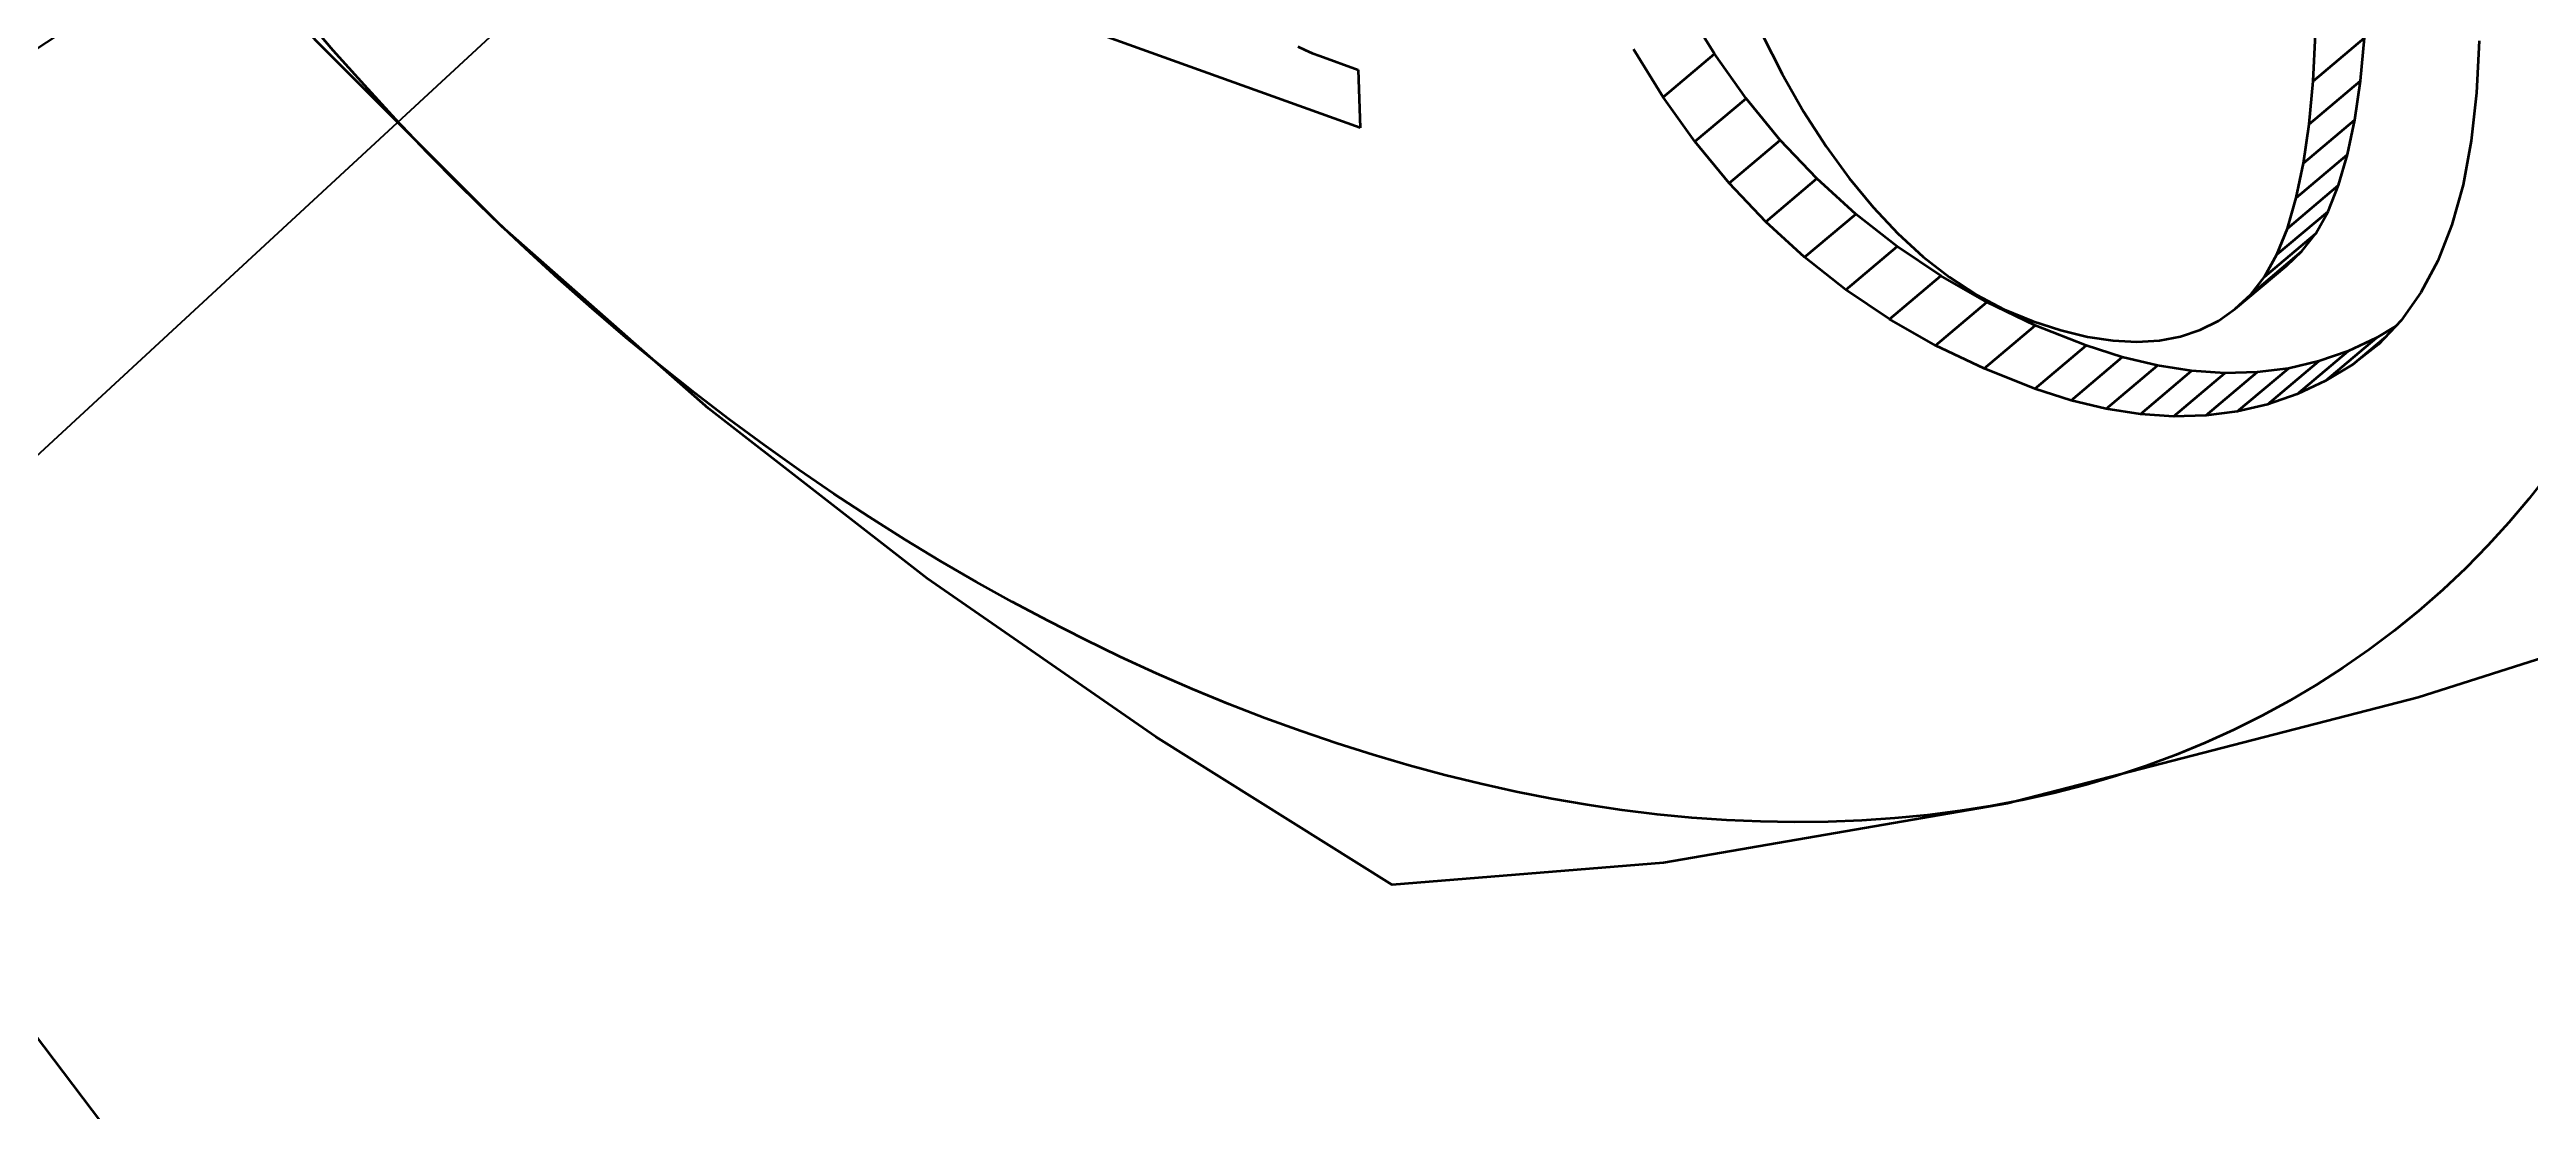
# Model space of a CAD drawing. Header units: millimetres. Extents: x 7914 to 16415, y -883 to 305.
# Drawn here: x 9132.09 to 9138.89, y -390.9 to -387.99 of the extents above; entities that cross this region are included whole.
import ezdxf

# ---------------------------------------------------------------- set-up
doc = ezdxf.new("R2010")
doc.units = ezdxf.units.MM
doc.layers.add('word_dim', color=253, linetype='Continuous')
doc.styles.get("Standard").update_dxf_attribs({"font": 'romans.shx', "bigfont": 'bigfont.shx'})
doc.dimstyles.new('RS1-4', dxfattribs={"dimscale": 4, "dimtxt": 3.5, "dimasz": 3, "dimexe": 1, "dimexo": 0, "dimgap": 1, "dimtad": 3, "dimdsep": 46, "dimtxsty": 'Standard', "dimblk1": 'OPEN', "dimblk2": 'OPEN', "dimsah": 1, "dimcen": 0, "dimclrd": 256, "dimclre": 256, "dimclrt": 3, "dimadec": 0, "dimazin": 0, "dimtfac": 1, "dimtmove": 0, "dimatfit": 3, "dimldrblk": 'OPEN', "dimfxl": 0, "dimtolj": 1, "dimtzin": 0, "dimarcsym": 0})

# ---------------------------------------------------------------- blocks, each defined once
blk = doc.blocks.new('A$C091E3375')
at = {"color": 7, "lineweight": 35, "ltscale": 0.105894}
blk.add_line((-28.0025, -120.2807), (-25.4429, -123.6557), dxfattribs=at)
at = {"color": 7, "lineweight": 35, "ltscale": 0.030201}
blk.add_line((-22.101, -120.7723), (-23.2381, -120.3643), dxfattribs=at)
at = {"color": 7, "lineweight": 35, "ltscale": 0.003852}
for p, q in [((-21.1286, -120.5692), (-21.2095, -120.4381)), ((-21.2692, -120.688), (-21.3502, -120.5569))]:
    blk.add_line(p, q, dxfattribs=at)
at = {"color": 7, "lineweight": 35, "ltscale": 0.003084}
blk.add_line((-20.9986, -120.5144), (-20.9428, -120.6244), dxfattribs=at)
at = {"color": 7, "lineweight": 35, "ltscale": 0.003257}
blk.add_line((-19.4843, -120.6444), (-19.4781, -120.5143), dxfattribs=at)
at = {"color": 7, "lineweight": 35, "ltscale": 0.004602}
for p, q in [((-19.4843, -120.6444), (-19.3437, -120.5256)), ((-21.2692, -120.688), (-21.1286, -120.5692)), ((-19.4952, -120.7628), (-19.3546, -120.644)), ((-21.182, -120.8106), (-21.0413, -120.6918)), ((-21.0881, -120.9249), (-20.9475, -120.8061)), ((-19.5305, -120.9651), (-19.3898, -120.8463)), ((-20.9876, -121.0307), (-20.847, -120.912)), ((-19.5549, -121.0488), (-19.4143, -120.93)), ((-19.5839, -121.1209), (-19.4433, -121.0021)), ((-20.8808, -121.1282), (-20.7402, -121.0094)), ((-19.6175, -121.1814), (-19.4769, -121.0627)), ((-20.7673, -121.2172), (-20.6267, -121.0984)), ((-20.6474, -121.2978), (-20.5068, -121.1791)), ((-19.698, -121.2699), (-19.5573, -121.1512)), ((-20.3879, -121.4339), (-20.2473, -121.3152)), ((-20.2484, -121.4894), (-20.1077, -121.3706)), ((-19.5286, -121.5044), (-19.388, -121.3857)), ((-19.4505, -121.4679), (-19.3099, -121.3491)), ((-20.0527, -121.5444), (-19.9121, -121.4256)), ((-19.9587, -121.5591), (-19.8181, -121.4403)), ((-19.7788, -121.5629), (-19.6381, -121.4441)), ((-19.6093, -121.5325), (-19.4687, -121.4137))]:
    blk.add_line(p, q, dxfattribs=at)
at = {"color": 7, "lineweight": 35, "ltscale": 0.002973}
for p, q in [((-19.3546, -120.644), (-19.3437, -120.5256)), ((-19.4952, -120.7628), (-19.4843, -120.6444))]:
    blk.add_line(p, q, dxfattribs=at)
at = {"color": 7, "lineweight": 35, "ltscale": 0.000537733}
blk.add_line((-22.272, -120.5489), (-22.2528, -120.5585), dxfattribs=at)
at = {"color": 7, "lineweight": 35, "ltscale": 0.000545985}
blk.add_line((-22.2528, -120.5585), (-22.2327, -120.5672), dxfattribs=at)
at = {"color": 7, "lineweight": 35, "ltscale": 0.000555975}
blk.add_line((-22.2327, -120.5672), (-22.212, -120.5752), dxfattribs=at)
at = {"color": 7, "lineweight": 35, "ltscale": 0.002808}
blk.add_line((-22.212, -120.5752), (-22.1063, -120.6131), dxfattribs=at)
at = {"color": 7, "lineweight": 35, "ltscale": 0.003763}
for p, q in [((-21.0413, -120.6918), (-21.1286, -120.5692)), ((-21.182, -120.8106), (-21.2692, -120.688))]:
    blk.add_line(p, q, dxfattribs=at)
at = {"color": 7, "lineweight": 35, "ltscale": 0.003568}
blk.add_line((-19.0286, -120.5342), (-19.0354, -120.6768), dxfattribs=at)
at = {"color": 7, "lineweight": 35, "ltscale": 0.00398}
blk.add_line((-22.1063, -120.6131), (-22.101, -120.7723), dxfattribs=at)
at = {"color": 7, "lineweight": 35, "ltscale": 0.002981}
blk.add_line((-20.9428, -120.6244), (-20.8835, -120.7279), dxfattribs=at)
at = {"color": 7, "lineweight": 35, "ltscale": 0.0027}
blk.add_line((-19.3698, -120.751), (-19.3546, -120.644), dxfattribs=at)
at = {"color": 7, "lineweight": 35, "ltscale": 0.003697}
for p, q in [((-20.9475, -120.8061), (-21.0413, -120.6918)), ((-21.0881, -120.9249), (-21.182, -120.8106))]:
    blk.add_line(p, q, dxfattribs=at)
at = {"color": 7, "lineweight": 35, "ltscale": 0.002842}
blk.add_line((-20.8835, -120.7279), (-20.822, -120.8235), dxfattribs=at)
at = {"color": 7, "lineweight": 35, "ltscale": 0.003312}
blk.add_line((-19.0354, -120.6768), (-19.0501, -120.8085), dxfattribs=at)
at = {"color": 7, "lineweight": 35, "ltscale": 0.004604}
for p, q in [((-19.5106, -120.8697), (-19.3698, -120.751)), ((-19.6557, -121.2304), (-19.515, -121.1116)), ((-20.521, -121.3701), (-20.3802, -121.2513)), ((-20.1492, -121.5212), (-20.0085, -121.4024)), ((-19.8675, -121.5652), (-19.7268, -121.4465)), ((-19.6928, -121.5519), (-19.5521, -121.4332))]:
    blk.add_line(p, q, dxfattribs=at)
at = {"color": 7, "lineweight": 35, "ltscale": 0.002701}
blk.add_line((-19.5106, -120.8697), (-19.4952, -120.7628), dxfattribs=at)
at = {"color": 7, "lineweight": 35, "ltscale": 0.002435}
for p, q in [((-19.3898, -120.8463), (-19.3698, -120.751)), ((-19.5305, -120.9651), (-19.5106, -120.8697))]:
    blk.add_line(p, q, dxfattribs=at)
at = {"color": 7, "lineweight": 35, "ltscale": 0.003649}
for p, q in [((-20.847, -120.912), (-20.9475, -120.8061)), ((-20.9876, -121.0307), (-21.0881, -120.9249))]:
    blk.add_line(p, q, dxfattribs=at)
at = {"color": 7, "lineweight": 35, "ltscale": 0.002709}
blk.add_line((-20.822, -120.8235), (-20.7583, -120.9111), dxfattribs=at)
at = {"color": 7, "lineweight": 35, "ltscale": 0.002181}
for p, q in [((-19.4143, -120.93), (-19.3898, -120.8463)), ((-19.5549, -121.0488), (-19.5305, -120.9651))]:
    blk.add_line(p, q, dxfattribs=at)
at = {"color": 7, "lineweight": 35, "ltscale": 0.003069}
blk.add_line((-19.0501, -120.8085), (-19.0727, -120.9291), dxfattribs=at)
at = {"color": 7, "lineweight": 35, "ltscale": 0.003614}
for p, q in [((-20.7402, -121.0094), (-20.847, -120.912)), ((-20.8808, -121.1282), (-20.9876, -121.0307))]:
    blk.add_line(p, q, dxfattribs=at)
at = {"color": 7, "lineweight": 35, "ltscale": 0.002583}
blk.add_line((-20.7583, -120.9111), (-20.6926, -120.9909), dxfattribs=at)
at = {"color": 7, "lineweight": 35, "ltscale": 0.001943}
for p, q in [((-19.4433, -121.0021), (-19.4143, -120.93)), ((-19.5839, -121.1209), (-19.5549, -121.0488))]:
    blk.add_line(p, q, dxfattribs=at)
at = {"color": 7, "lineweight": 35, "ltscale": 0.002846}
blk.add_line((-19.0727, -120.9291), (-19.1032, -121.0388), dxfattribs=at)
at = {"color": 7, "lineweight": 35, "ltscale": 0.00247}
blk.add_line((-20.6926, -120.9909), (-20.6248, -121.0628), dxfattribs=at)
at = {"color": 7, "lineweight": 35, "ltscale": 0.001731}
for p, q in [((-19.4769, -121.0627), (-19.4433, -121.0021)), ((-19.6175, -121.1814), (-19.5839, -121.1209))]:
    blk.add_line(p, q, dxfattribs=at)
at = {"color": 7, "lineweight": 35, "ltscale": 0.003607}
for p, q in [((-20.6267, -121.0984), (-20.7402, -121.0094)), ((-20.7673, -121.2172), (-20.8808, -121.1282))]:
    blk.add_line(p, q, dxfattribs=at)
at = {"color": 7, "lineweight": 35, "ltscale": 0.002371}
blk.add_line((-20.6248, -121.0628), (-20.5549, -121.1268), dxfattribs=at)
at = {"color": 7, "lineweight": 35, "ltscale": 0.001551}
blk.add_line((-19.515, -121.1116), (-19.4769, -121.0627), dxfattribs=at)
at = {"color": 7, "lineweight": 35, "ltscale": 0.002649}
blk.add_line((-19.1032, -121.0388), (-19.1417, -121.1376), dxfattribs=at)
at = {"color": 7, "lineweight": 35, "ltscale": 0.003612}
for p, q in [((-20.5068, -121.1791), (-20.6267, -121.0984)), ((-20.6474, -121.2978), (-20.7673, -121.2172))]:
    blk.add_line(p, q, dxfattribs=at)
at = {"color": 7, "lineweight": 35, "ltscale": 0.00228}
blk.add_line((-20.5549, -121.1268), (-20.483, -121.1829), dxfattribs=at)
at = {"color": 7, "lineweight": 35, "ltscale": 0.001449}
blk.add_line((-19.5573, -121.1512), (-19.515, -121.1116), dxfattribs=at)
at = {"color": 7, "lineweight": 35, "ltscale": 0.002483}
for p, q in [((-19.1417, -121.1376), (-19.1882, -121.2253)), ((-20.0527, -121.5444), (-20.1492, -121.5212))]:
    blk.add_line(p, q, dxfattribs=at)
at = {"color": 7, "lineweight": 35, "ltscale": 0.003644}
blk.add_line((-20.3802, -121.2513), (-20.5068, -121.1791), dxfattribs=at)
at = {"color": 7, "lineweight": 35, "ltscale": 0.002209}
blk.add_line((-20.483, -121.1829), (-20.4089, -121.2311), dxfattribs=at)
at = {"color": 7, "lineweight": 35, "ltscale": 0.001552}
blk.add_line((-19.6557, -121.2304), (-19.6175, -121.1814), dxfattribs=at)
at = {"color": 7, "lineweight": 35, "ltscale": 0.002158}
blk.add_line((-20.4089, -121.2311), (-20.3326, -121.2714), dxfattribs=at)
at = {"color": 7, "lineweight": 35, "ltscale": 0.003687}
blk.add_line((-20.2473, -121.3152), (-20.3802, -121.2513), dxfattribs=at)
at = {"color": 7, "lineweight": 35, "ltscale": 0.002117}
blk.add_line((-20.3326, -121.2714), (-20.2543, -121.3038), dxfattribs=at)
at = {"color": 7, "lineweight": 35, "ltscale": 0.001412}
blk.add_line((-19.7442, -121.3024), (-19.698, -121.2699), dxfattribs=at)
at = {"color": 7, "lineweight": 35, "ltscale": 0.001447}
blk.add_line((-19.698, -121.2699), (-19.6557, -121.2304), dxfattribs=at)
at = {"color": 7, "lineweight": 35, "ltscale": 0.002351}
blk.add_line((-19.1882, -121.2253), (-19.2425, -121.3021), dxfattribs=at)
at = {"color": 7, "lineweight": 35, "ltscale": 0.003641}
blk.add_line((-20.521, -121.3701), (-20.6474, -121.2978), dxfattribs=at)
at = {"color": 7, "lineweight": 35, "ltscale": 0.002032}
blk.add_line((-20.2543, -121.3038), (-20.177, -121.3287), dxfattribs=at)
at = {"color": 7, "lineweight": 35, "ltscale": 0.003753}
for p, q in [((-20.1077, -121.3706), (-20.2473, -121.3152)), ((-20.2484, -121.4894), (-20.3879, -121.4339))]:
    blk.add_line(p, q, dxfattribs=at)
at = {"color": 7, "lineweight": 35, "ltscale": 0.00189}
blk.add_line((-20.177, -121.3287), (-20.1035, -121.3464), dxfattribs=at)
at = {"color": 7, "lineweight": 35, "ltscale": 0.001426}
blk.add_line((-19.8485, -121.3457), (-19.7944, -121.3276), dxfattribs=at)
at = {"color": 7, "lineweight": 35, "ltscale": 0.001404}
blk.add_line((-19.7944, -121.3276), (-19.7442, -121.3024), dxfattribs=at)
at = {"color": 7, "lineweight": 35, "ltscale": 0.001532}
blk.add_line((-19.2573, -121.3177), (-19.3099, -121.3491), dxfattribs=at)
at = {"color": 7, "lineweight": 35, "ltscale": 0.002265}
blk.add_line((-19.2425, -121.3021), (-19.3048, -121.3679), dxfattribs=at)
at = {"color": 7, "lineweight": 35, "ltscale": 0.00369}
blk.add_line((-20.3879, -121.4339), (-20.521, -121.3701), dxfattribs=at)
at = {"color": 7, "lineweight": 35, "ltscale": 0.002605}
blk.add_line((-20.0085, -121.4024), (-20.1077, -121.3706), dxfattribs=at)
at = {"color": 7, "lineweight": 35, "ltscale": 0.00176}
blk.add_line((-20.1035, -121.3464), (-20.0339, -121.357), dxfattribs=at)
at = {"color": 7, "lineweight": 35, "ltscale": 0.001644}
blk.add_line((-20.0339, -121.357), (-19.9682, -121.3603), dxfattribs=at)
at = {"color": 7, "lineweight": 35, "ltscale": 0.00248}
blk.add_line((-19.9121, -121.4256), (-20.0085, -121.4024), dxfattribs=at)
at = {"color": 7, "lineweight": 35, "ltscale": 0.00155}
blk.add_line((-19.9682, -121.3603), (-19.9063, -121.3566), dxfattribs=at)
at = {"color": 7, "lineweight": 35, "ltscale": 0.001472}
blk.add_line((-19.9063, -121.3566), (-19.8485, -121.3457), dxfattribs=at)
at = {"color": 7, "lineweight": 35, "ltscale": 0.002135}
for p, q in [((-19.388, -121.3857), (-19.4687, -121.4137)), ((-19.5286, -121.5044), (-19.6093, -121.5325))]:
    blk.add_line(p, q, dxfattribs=at)
at = {"color": 7, "lineweight": 35, "ltscale": 0.002156}
for p, q in [((-19.3099, -121.3491), (-19.388, -121.3857)), ((-19.4505, -121.4679), (-19.5286, -121.5044))]:
    blk.add_line(p, q, dxfattribs=at)
at = {"color": 7, "lineweight": 35, "ltscale": 0.002977}
blk.add_line((-19.375, -121.4228), (-19.284, -121.346), dxfattribs=at)
at = {"color": 7, "lineweight": 35, "ltscale": 0.002228}
blk.add_line((-19.3048, -121.3679), (-19.375, -121.4228), dxfattribs=at)
at = {"color": 7, "lineweight": 35, "ltscale": 0.002378}
for p, q in [((-19.8181, -121.4403), (-19.9121, -121.4256)), ((-19.9587, -121.5591), (-20.0527, -121.5444))]:
    blk.add_line(p, q, dxfattribs=at)
at = {"color": 7, "lineweight": 35, "ltscale": 0.002288}
blk.add_line((-19.7268, -121.4465), (-19.8181, -121.4403), dxfattribs=at)
at = {"color": 7, "lineweight": 35, "ltscale": 0.002216}
blk.add_line((-19.6381, -121.4441), (-19.7268, -121.4465), dxfattribs=at)
at = {"color": 7, "lineweight": 35, "ltscale": 0.002169}
blk.add_line((-19.5521, -121.4332), (-19.6381, -121.4441), dxfattribs=at)
at = {"color": 7, "lineweight": 35, "ltscale": 0.00214}
blk.add_line((-19.4687, -121.4137), (-19.5521, -121.4332), dxfattribs=at)
at = {"color": 7, "lineweight": 35, "ltscale": 0.002199}
blk.add_line((-19.375, -121.4228), (-19.4505, -121.4679), dxfattribs=at)
at = {"color": 7, "lineweight": 35, "ltscale": 0.002602}
blk.add_line((-20.1492, -121.5212), (-20.2484, -121.4894), dxfattribs=at)
at = {"color": 7, "lineweight": 35, "ltscale": 0.002143}
blk.add_line((-19.6093, -121.5325), (-19.6928, -121.5519), dxfattribs=at)
at = {"color": 7, "lineweight": 35, "ltscale": 0.002285}
blk.add_line((-19.8675, -121.5652), (-19.9587, -121.5591), dxfattribs=at)
at = {"color": 7, "lineweight": 35, "ltscale": 0.002219}
blk.add_line((-19.7788, -121.5629), (-19.8675, -121.5652), dxfattribs=at)
at = {"color": 7, "lineweight": 35, "ltscale": 0.002166}
blk.add_line((-19.6928, -121.5519), (-19.7788, -121.5629), dxfattribs=at)
at = {"color": 7, "lineweight": 35}
for points in [[(-22.0135, -122.8511), (-22.6623, -122.4448), (-23.2902, -122.0101), (-23.8909, -121.5434), (-24.4585, -121.0437), (-24.9683, -120.5339), (-25.4425, -119.9995), (-26.2227, -118.9783)], [(-17.9593, -121.9431), (-19.196, -122.3375), (-20.3234, -122.6281), (-21.2683, -122.7909), (-22.0135, -122.8511)]]:
    blk.add_lwpolyline(points, dxfattribs=at)
for centre, major_axis, start_param, end_param in [((-19.6833, -115.4704), (-5.0328, 5.9591), 2.405884, 7.107175), ((-19.5708, -115.3754), (5.1618, -6.1119), 6.283145, 9.424738), ((-22.4204, -118.2792), (3.2262, -3.8199), 3.849551495615399, 10.13273680251559)]:
    blk.add_ellipse(centre, major_axis=major_axis, ratio=0.676638, start_param=start_param, end_param=end_param, dxfattribs=at)
blk = doc.blocks.new('aa1')
for p, q in [((-0.4, 0.06667), (0, 0)), ((0, 0), (-1, 0)), ((-0.4, -0.06667), (0, 0))]:
    blk.add_line(p, q)
blk = doc.blocks.new('aa2')
blk.add_circle((0, 0), 1)
blk = doc.blocks.new('*D282')
at = {"layer": 'DEFPOINTS', "color": 0, "linetype": 'Continuous', "ltscale": 2}
for p in [(9257.8142, -338.7895), (9064.6409, -613.4575), (9064.6409, -613.4575)]:
    blk.add_point(p, dxfattribs=at)
at = {"layer": 'word_dim', "linetype": 'Continuous', "lineweight": -2, "ltscale": 2}
blk.add_line((9240.5561, -363.3284), (9081.899, -588.9186), dxfattribs=at)
at = {"layer": 'word_dim', "linetype": 'Continuous', "lineweight": -2, "ltscale": 2, "xscale": 30, "yscale": 30, "zscale": 30}
for name, p, rotation in [('aa1', (9257.8142, -338.7895), 54.88136851604255), ('aa2', (9064.6409, -613.4575), 234.8813685160425)]:
    blk.add_blockref(name, p, dxfattribs=dict(at, rotation=rotation))
at = {"layer": 'word_dim', "color": 3, "linetype": 'Continuous', "ltscale": 2, "insert": (9161.2275, -476.1235), "char_height": 0.000004, "attachment_point": 5, "rotation": 54.88137}
blk.add_mtext('\\A1;335.8', dxfattribs=at)
blk = doc.blocks.new('_Open')
at = {"color": 0, "lineweight": -2}
for p, q in [((-1, 0.16667), (0, 0)), ((-1, -0.16667), (0, 0)), ((0, 0), (-1, 0))]:
    blk.add_line(p, q, dxfattribs=at)
blk = doc.blocks.new('*D284')
at = {"layer": 'DEFPOINTS', "color": 0, "linetype": 'Continuous', "ltscale": 2}
for p in [(9135.4221, -350.3676), (8921.3064, -448.8116), (8921.3064, -448.8116)]:
    blk.add_point(p, dxfattribs=at)
at = {"layer": 'word_dim', "linetype": 'Continuous', "lineweight": -2, "ltscale": 2}
blk.add_line((9108.165, -362.8996), (8948.5635, -436.2796), dxfattribs=at)
at = {"layer": 'word_dim', "linetype": 'Continuous', "lineweight": -2, "ltscale": 2, "xscale": 30, "yscale": 30, "zscale": 30}
for name, p, rotation in [('aa1', (9135.4221, -350.3676), 24.69156342729614), ('aa2', (8921.3064, -448.8116), 204.6915634272961)]:
    blk.add_blockref(name, p, dxfattribs=dict(at, rotation=rotation))
at = {"layer": 'word_dim', "color": 3, "linetype": 'Continuous', "ltscale": 2, "insert": (9028.3642, -399.5896), "char_height": 0.000004, "attachment_point": 5, "rotation": 24.69156}
blk.add_mtext('\\A1;235.66', dxfattribs=at)
blk = doc.blocks.new('*D285')
at = {"layer": 'DEFPOINTS', "color": 0, "linetype": 'Continuous', "ltscale": 2}
for p in [(9136.2281, -385.2522), (8952.6556, -505.7782), (8952.6556, -505.7782)]:
    blk.add_point(p, dxfattribs=at)
at = {"layer": 'word_dim', "linetype": 'Continuous', "lineweight": -2, "ltscale": 2}
blk.add_line((9111.1502, -401.7173), (8977.7335, -489.3131), dxfattribs=at)
at = {"layer": 'word_dim', "linetype": 'Continuous', "lineweight": -2, "ltscale": 2, "xscale": 30, "yscale": 30, "zscale": 30}
for name, p, rotation in [('aa1', (9136.2281, -385.2522), 33.28722355369452), ('aa2', (8952.6556, -505.7782), 213.2872235536945)]:
    blk.add_blockref(name, p, dxfattribs=dict(at, rotation=rotation))
at = {"layer": 'word_dim', "color": 3, "linetype": 'Continuous', "ltscale": 2, "insert": (9044.4419, -445.5152), "char_height": 0.000004, "attachment_point": 5, "rotation": 33.28722}
blk.add_mtext('\\A1;219.6', dxfattribs=at)

msp = doc.modelspace()

# ---------------------------------------------------------------- block references
at = {"layer": 'word_dim', "linetype": 'Continuous', "ltscale": 2}
msp.add_blockref('A$C091E3375', (9157.7924, -267.4349), dxfattribs=at)

# ---------------------------------------------------------------- dimensions: what is measured, and where the dimension line sits
at = {"layer": 'word_dim', "color": 3, "linetype": 'Continuous', "ltscale": 2}
for p1, p2, picture, middle in [((9257.8142, -338.7895), (9064.6409, -613.4575), '*D282', (9161.2275, -476.1235)), ((9135.4221, -350.3676), (8921.3064, -448.8116), '*D284', (9028.3642, -399.5896)), ((9136.2281, -385.2522), (8952.6556, -505.7782), '*D285', (9044.4419, -445.5152))]:
    dim = msp.add_aligned_dim(p1=p1, p2=p2, distance=0, dimstyle='RS1-4', override={"dimtxt": 1e-06, "dimasz": 7.5, "dimgap": 0, "dimblk1": 'aa1', "dimblk2": 'aa2', "dimse1": 1, "dimse2": 1}, dxfattribs=at)
    dim.commit()
    dim.dimension.update_dxf_attribs({"geometry": picture, "text_midpoint": middle})

doc.saveas('drawing.dxf')
